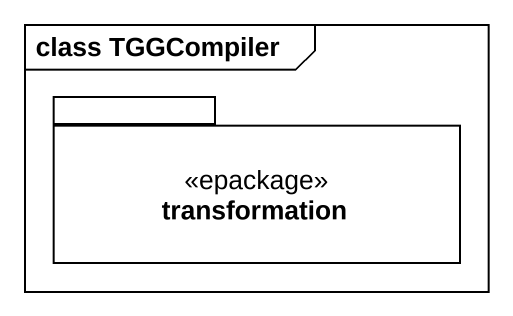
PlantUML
@startuml
mainframe class TGGCompiler
package transformation <<epackage>> {
}
@enduml
